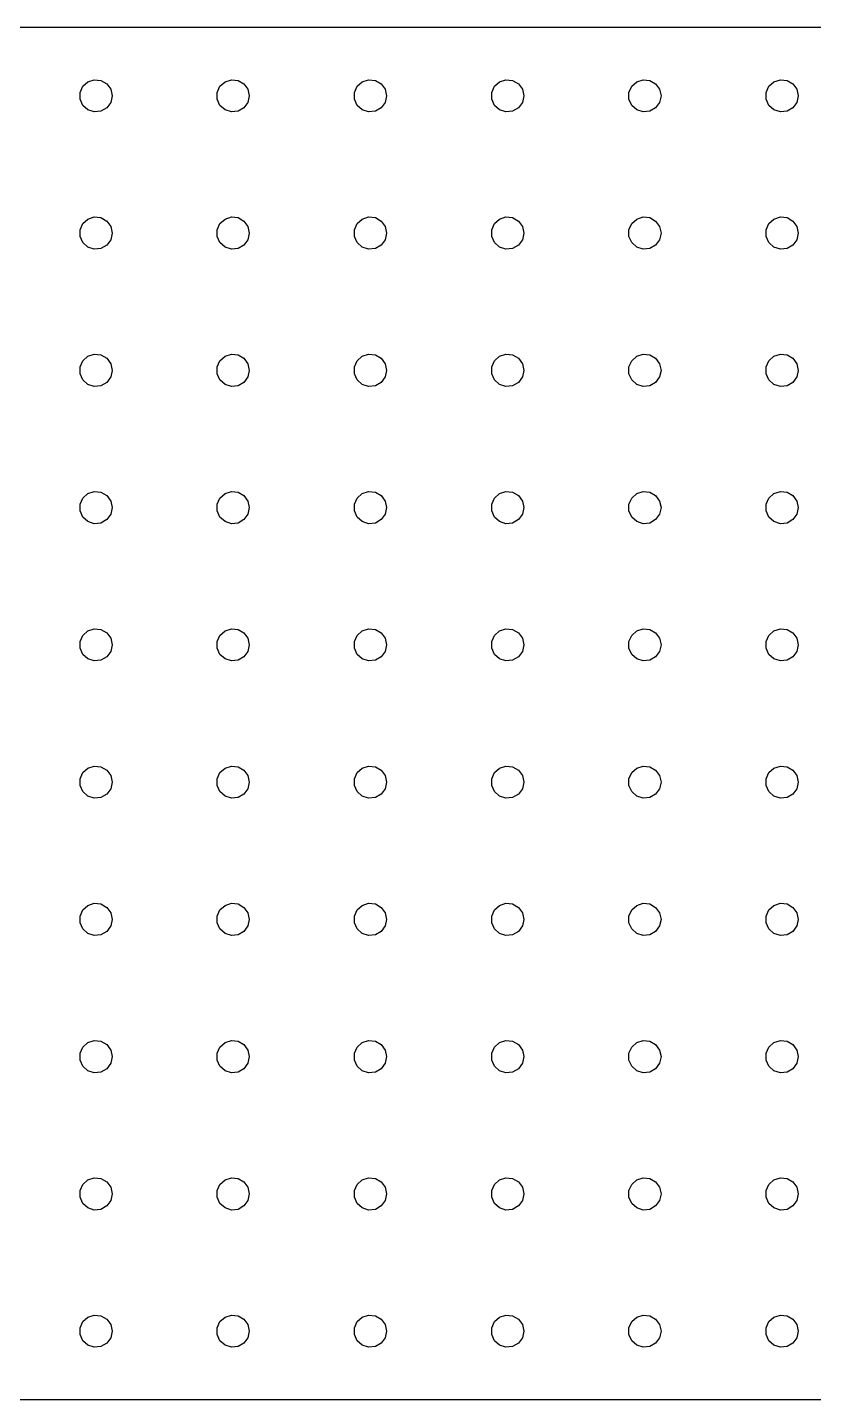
# Model space of a CAD drawing. Header units: metres. Extents: x 0 to 1714, y 0 to 1143.
# Drawn here: x 838.2 to 1056.5, y 0.1 to 380.9 of the extents above; entities that cross this region are included whole.
import ezdxf

# ---------------------------------------------------------------- set-up
doc = ezdxf.new("R2010")
doc.units = ezdxf.units.M

msp = doc.modelspace()

# ---------------------------------------------------------------- linework, layer by layer
for p, q in [((1131.36, 380.929), (583.141, 380.929)), ((853.609, 364.595), (855, 365.847)), ((855, 365.847), (856.78, 366.425)), ((856.78, 366.425), (858.641, 366.23)), ((858.641, 366.23), (860.261, 365.294)), ((891.709, 364.595), (893.1, 365.847)), ((893.1, 365.847), (894.88, 366.425)), ((894.88, 366.425), (896.741, 366.23)), ((896.741, 366.23), (898.361, 365.294)), ((929.809, 364.595), (931.2, 365.847)), ((931.2, 365.847), (932.98, 366.425)), ((932.98, 366.425), (934.841, 366.23)), ((934.841, 366.23), (936.461, 365.294)), ((967.909, 364.595), (969.3, 365.847)), ((969.3, 365.847), (971.08, 366.425)), ((971.08, 366.425), (972.941, 366.23)), ((972.941, 366.23), (974.561, 365.294)), ((1006.01, 364.595), (1007.4, 365.847)), ((1007.4, 365.847), (1009.18, 366.425)), ((1009.18, 366.425), (1011.04, 366.23)), ((1011.04, 366.23), (1012.66, 365.294)), ((1044.11, 364.595), (1045.5, 365.847)), ((1045.5, 365.847), (1047.28, 366.425)), ((1047.28, 366.425), (1049.14, 366.23)), ((1049.14, 366.23), (1050.76, 365.294)), ((852.848, 362.886), (853.609, 364.595)), ((852.848, 361.014), (852.848, 362.886)), ((860.261, 365.294), (861.361, 363.78)), ((861.361, 363.78), (861.75, 361.95)), ((861.75, 361.95), (861.361, 360.12)), ((890.948, 362.886), (891.709, 364.595)), ((890.948, 361.014), (890.948, 362.886)), ((898.361, 365.294), (899.461, 363.78)), ((899.461, 363.78), (899.85, 361.95)), ((899.85, 361.95), (899.461, 360.12)), ((929.048, 362.886), (929.809, 364.595)), ((929.048, 361.014), (929.048, 362.886)), ((936.461, 365.294), (937.561, 363.78)), ((937.561, 363.78), (937.95, 361.95)), ((937.95, 361.95), (937.561, 360.12)), ((967.148, 362.886), (967.909, 364.595)), ((967.148, 361.014), (967.148, 362.886)), ((974.561, 365.294), (975.661, 363.78)), ((975.661, 363.78), (976.05, 361.95)), ((976.05, 361.95), (975.661, 360.12)), ((1005.25, 362.886), (1006.01, 364.595)), ((1005.25, 361.014), (1005.25, 362.886)), ((1012.66, 365.294), (1013.76, 363.78)), ((1013.76, 363.78), (1014.15, 361.95)), ((1014.15, 361.95), (1013.76, 360.12)), ((1043.35, 362.886), (1044.11, 364.595)), ((1043.35, 361.014), (1043.35, 362.886)), ((1050.76, 365.294), (1051.86, 363.78)), ((1051.86, 363.78), (1052.25, 361.95)), ((1052.25, 361.95), (1051.86, 360.12)), ((853.609, 359.305), (852.848, 361.014)), ((855, 358.053), (853.609, 359.305)), ((856.78, 357.475), (855, 358.053)), ((860.261, 358.606), (858.641, 357.67)), ((861.361, 360.12), (860.261, 358.606)), ((891.709, 359.305), (890.948, 361.014)), ((893.1, 358.053), (891.709, 359.305)), ((894.88, 357.475), (893.1, 358.053)), ((898.361, 358.606), (896.741, 357.67)), ((899.461, 360.12), (898.361, 358.606)), ((929.809, 359.305), (929.048, 361.014)), ((931.2, 358.053), (929.809, 359.305)), ((932.98, 357.475), (931.2, 358.053)), ((936.461, 358.606), (934.841, 357.67)), ((937.561, 360.12), (936.461, 358.606)), ((967.909, 359.305), (967.148, 361.014)), ((969.3, 358.053), (967.909, 359.305)), ((971.08, 357.475), (969.3, 358.053)), ((974.561, 358.606), (972.941, 357.67)), ((975.661, 360.12), (974.561, 358.606)), ((1006.01, 359.305), (1005.25, 361.014)), ((1007.4, 358.053), (1006.01, 359.305)), ((1009.18, 357.475), (1007.4, 358.053)), ((1012.66, 358.606), (1011.04, 357.67)), ((1013.76, 360.12), (1012.66, 358.606)), ((1044.11, 359.305), (1043.35, 361.014)), ((1045.5, 358.053), (1044.11, 359.305)), ((1047.28, 357.475), (1045.5, 358.053)), ((1050.76, 358.606), (1049.14, 357.67)), ((1051.86, 360.12), (1050.76, 358.606)), ((858.641, 357.67), (856.78, 357.475)), ((896.741, 357.67), (894.88, 357.475)), ((934.841, 357.67), (932.98, 357.475)), ((972.941, 357.67), (971.08, 357.475)), ((1011.04, 357.67), (1009.18, 357.475)), ((1049.14, 357.67), (1047.28, 357.475)), ((853.609, 326.495), (855, 327.747)), ((855, 327.747), (856.78, 328.325)), ((856.78, 328.325), (858.641, 328.13)), ((858.641, 328.13), (860.261, 327.194)), ((891.709, 326.495), (893.1, 327.747)), ((893.1, 327.747), (894.88, 328.325)), ((894.88, 328.325), (896.741, 328.13)), ((896.741, 328.13), (898.361, 327.194)), ((929.809, 326.495), (931.2, 327.747)), ((931.2, 327.747), (932.98, 328.325)), ((932.98, 328.325), (934.841, 328.13)), ((934.841, 328.13), (936.461, 327.194)), ((967.909, 326.495), (969.3, 327.747)), ((969.3, 327.747), (971.08, 328.325)), ((971.08, 328.325), (972.941, 328.13)), ((972.941, 328.13), (974.561, 327.194)), ((1006.01, 326.495), (1007.4, 327.747)), ((1007.4, 327.747), (1009.18, 328.325)), ((1009.18, 328.325), (1011.04, 328.13)), ((1011.04, 328.13), (1012.66, 327.194)), ((1044.11, 326.495), (1045.5, 327.747)), ((1045.5, 327.747), (1047.28, 328.325)), ((1047.28, 328.325), (1049.14, 328.13)), ((1049.14, 328.13), (1050.76, 327.194)), ((852.848, 324.786), (853.609, 326.495)), ((852.848, 322.914), (852.848, 324.786)), ((860.261, 327.194), (861.361, 325.68)), ((861.361, 325.68), (861.75, 323.85)), ((861.75, 323.85), (861.361, 322.02)), ((890.948, 324.786), (891.709, 326.495)), ((890.948, 322.914), (890.948, 324.786)), ((898.361, 327.194), (899.461, 325.68)), ((899.461, 325.68), (899.85, 323.85)), ((899.85, 323.85), (899.461, 322.02)), ((929.048, 324.786), (929.809, 326.495)), ((929.048, 322.914), (929.048, 324.786)), ((936.461, 327.194), (937.561, 325.68)), ((937.561, 325.68), (937.95, 323.85)), ((937.95, 323.85), (937.561, 322.02)), ((967.148, 324.786), (967.909, 326.495)), ((967.148, 322.914), (967.148, 324.786)), ((974.561, 327.194), (975.661, 325.68)), ((975.661, 325.68), (976.05, 323.85)), ((976.05, 323.85), (975.661, 322.02)), ((1005.25, 324.786), (1006.01, 326.495)), ((1005.25, 322.914), (1005.25, 324.786)), ((1012.66, 327.194), (1013.76, 325.68)), ((1013.76, 325.68), (1014.15, 323.85)), ((1014.15, 323.85), (1013.76, 322.02)), ((1043.35, 324.786), (1044.11, 326.495)), ((1043.35, 322.914), (1043.35, 324.786)), ((1050.76, 327.194), (1051.86, 325.68)), ((1051.86, 325.68), (1052.25, 323.85)), ((1052.25, 323.85), (1051.86, 322.02)), ((853.609, 321.205), (852.848, 322.914)), ((855, 319.953), (853.609, 321.205)), ((856.78, 319.375), (855, 319.953)), ((860.261, 320.506), (858.641, 319.57)), ((861.361, 322.02), (860.261, 320.506)), ((891.709, 321.205), (890.948, 322.914)), ((893.1, 319.953), (891.709, 321.205)), ((894.88, 319.375), (893.1, 319.953)), ((898.361, 320.506), (896.741, 319.57)), ((899.461, 322.02), (898.361, 320.506)), ((929.809, 321.205), (929.048, 322.914)), ((931.2, 319.953), (929.809, 321.205)), ((932.98, 319.375), (931.2, 319.953)), ((936.461, 320.506), (934.841, 319.57)), ((937.561, 322.02), (936.461, 320.506)), ((967.909, 321.205), (967.148, 322.914)), ((969.3, 319.953), (967.909, 321.205)), ((971.08, 319.375), (969.3, 319.953)), ((974.561, 320.506), (972.941, 319.57)), ((975.661, 322.02), (974.561, 320.506)), ((1006.01, 321.205), (1005.25, 322.914)), ((1007.4, 319.953), (1006.01, 321.205)), ((1009.18, 319.375), (1007.4, 319.953)), ((1012.66, 320.506), (1011.04, 319.57)), ((1013.76, 322.02), (1012.66, 320.506)), ((1044.11, 321.205), (1043.35, 322.914)), ((1045.5, 319.953), (1044.11, 321.205)), ((1047.28, 319.375), (1045.5, 319.953)), ((1050.76, 320.506), (1049.14, 319.57)), ((1051.86, 322.02), (1050.76, 320.506)), ((858.641, 319.57), (856.78, 319.375)), ((896.741, 319.57), (894.88, 319.375)), ((934.841, 319.57), (932.98, 319.375)), ((972.941, 319.57), (971.08, 319.375)), ((1011.04, 319.57), (1009.18, 319.375)), ((1049.14, 319.57), (1047.28, 319.375)), ((853.609, 288.395), (855, 289.647)), ((855, 289.647), (856.78, 290.225)), ((856.78, 290.225), (858.641, 290.03)), ((858.641, 290.03), (860.261, 289.094)), ((891.709, 288.395), (893.1, 289.647)), ((893.1, 289.647), (894.88, 290.225)), ((894.88, 290.225), (896.741, 290.03)), ((896.741, 290.03), (898.361, 289.094)), ((929.809, 288.395), (931.2, 289.647)), ((931.2, 289.647), (932.98, 290.225)), ((932.98, 290.225), (934.841, 290.03)), ((934.841, 290.03), (936.461, 289.094)), ((967.909, 288.395), (969.3, 289.647)), ((969.3, 289.647), (971.08, 290.225)), ((971.08, 290.225), (972.941, 290.03)), ((972.941, 290.03), (974.561, 289.094)), ((1006.01, 288.395), (1007.4, 289.647)), ((1007.4, 289.647), (1009.18, 290.225)), ((1009.18, 290.225), (1011.04, 290.03)), ((1011.04, 290.03), (1012.66, 289.094)), ((1044.11, 288.395), (1045.5, 289.647)), ((1045.5, 289.647), (1047.28, 290.225)), ((1047.28, 290.225), (1049.14, 290.03)), ((1049.14, 290.03), (1050.76, 289.094)), ((852.848, 286.686), (853.609, 288.395)), ((852.848, 284.814), (852.848, 286.686)), ((860.261, 289.094), (861.361, 287.58)), ((861.361, 287.58), (861.75, 285.75)), ((861.75, 285.75), (861.361, 283.92)), ((890.948, 286.686), (891.709, 288.395)), ((890.948, 284.814), (890.948, 286.686)), ((898.361, 289.094), (899.461, 287.58)), ((899.461, 287.58), (899.85, 285.75)), ((899.85, 285.75), (899.461, 283.92)), ((929.048, 286.686), (929.809, 288.395)), ((929.048, 284.814), (929.048, 286.686)), ((936.461, 289.094), (937.561, 287.58)), ((937.561, 287.58), (937.95, 285.75)), ((937.95, 285.75), (937.561, 283.92)), ((967.148, 286.686), (967.909, 288.395)), ((967.148, 284.814), (967.148, 286.686)), ((974.561, 289.094), (975.661, 287.58)), ((975.661, 287.58), (976.05, 285.75)), ((976.05, 285.75), (975.661, 283.92)), ((1005.25, 286.686), (1006.01, 288.395)), ((1005.25, 284.814), (1005.25, 286.686)), ((1012.66, 289.094), (1013.76, 287.58)), ((1013.76, 287.58), (1014.15, 285.75)), ((1014.15, 285.75), (1013.76, 283.92)), ((1043.35, 286.686), (1044.11, 288.395)), ((1043.35, 284.814), (1043.35, 286.686)), ((1050.76, 289.094), (1051.86, 287.58)), ((1051.86, 287.58), (1052.25, 285.75)), ((1052.25, 285.75), (1051.86, 283.92)), ((853.609, 283.105), (852.848, 284.814)), ((855, 281.853), (853.609, 283.105)), ((856.78, 281.275), (855, 281.853)), ((860.261, 282.406), (858.641, 281.47)), ((861.361, 283.92), (860.261, 282.406)), ((891.709, 283.105), (890.948, 284.814)), ((893.1, 281.853), (891.709, 283.105)), ((894.88, 281.275), (893.1, 281.853)), ((898.361, 282.406), (896.741, 281.47)), ((899.461, 283.92), (898.361, 282.406)), ((929.809, 283.105), (929.048, 284.814)), ((931.2, 281.853), (929.809, 283.105)), ((932.98, 281.275), (931.2, 281.853)), ((936.461, 282.406), (934.841, 281.47)), ((937.561, 283.92), (936.461, 282.406)), ((967.909, 283.105), (967.148, 284.814)), ((969.3, 281.853), (967.909, 283.105)), ((971.08, 281.275), (969.3, 281.853)), ((974.561, 282.406), (972.941, 281.47)), ((975.661, 283.92), (974.561, 282.406)), ((1006.01, 283.105), (1005.25, 284.814)), ((1007.4, 281.853), (1006.01, 283.105)), ((1009.18, 281.275), (1007.4, 281.853)), ((1012.66, 282.406), (1011.04, 281.47)), ((1013.76, 283.92), (1012.66, 282.406)), ((1044.11, 283.105), (1043.35, 284.814)), ((1045.5, 281.853), (1044.11, 283.105)), ((1047.28, 281.275), (1045.5, 281.853)), ((1050.76, 282.406), (1049.14, 281.47)), ((1051.86, 283.92), (1050.76, 282.406)), ((858.641, 281.47), (856.78, 281.275)), ((896.741, 281.47), (894.88, 281.275)), ((934.841, 281.47), (932.98, 281.275)), ((972.941, 281.47), (971.08, 281.275)), ((1011.04, 281.47), (1009.18, 281.275)), ((1049.14, 281.47), (1047.28, 281.275)), ((853.609, 250.295), (855, 251.547)), ((855, 251.547), (856.78, 252.125)), ((856.78, 252.125), (858.641, 251.93)), ((858.641, 251.93), (860.261, 250.994)), ((891.709, 250.295), (893.1, 251.547)), ((893.1, 251.547), (894.88, 252.125)), ((894.88, 252.125), (896.741, 251.93)), ((896.741, 251.93), (898.361, 250.994)), ((929.809, 250.295), (931.2, 251.547)), ((931.2, 251.547), (932.98, 252.125)), ((932.98, 252.125), (934.841, 251.93)), ((934.841, 251.93), (936.461, 250.994)), ((967.909, 250.295), (969.3, 251.547)), ((969.3, 251.547), (971.08, 252.125)), ((971.08, 252.125), (972.941, 251.93)), ((972.941, 251.93), (974.561, 250.994)), ((1006.01, 250.295), (1007.4, 251.547)), ((1007.4, 251.547), (1009.18, 252.125)), ((1009.18, 252.125), (1011.04, 251.93)), ((1011.04, 251.93), (1012.66, 250.994)), ((1044.11, 250.295), (1045.5, 251.547)), ((1045.5, 251.547), (1047.28, 252.125)), ((1047.28, 252.125), (1049.14, 251.93)), ((1049.14, 251.93), (1050.76, 250.994)), ((852.848, 248.586), (853.609, 250.295)), ((852.848, 246.714), (852.848, 248.586)), ((860.261, 250.994), (861.361, 249.48)), ((861.361, 249.48), (861.75, 247.65)), ((861.75, 247.65), (861.361, 245.82)), ((890.948, 248.586), (891.709, 250.295)), ((890.948, 246.714), (890.948, 248.586)), ((898.361, 250.994), (899.461, 249.48)), ((899.461, 249.48), (899.85, 247.65)), ((899.85, 247.65), (899.461, 245.82)), ((929.048, 248.586), (929.809, 250.295)), ((929.048, 246.714), (929.048, 248.586)), ((936.461, 250.994), (937.561, 249.48)), ((937.561, 249.48), (937.95, 247.65)), ((937.95, 247.65), (937.561, 245.82)), ((967.148, 248.586), (967.909, 250.295)), ((967.148, 246.714), (967.148, 248.586)), ((974.561, 250.994), (975.661, 249.48)), ((975.661, 249.48), (976.05, 247.65)), ((976.05, 247.65), (975.661, 245.82)), ((1005.25, 248.586), (1006.01, 250.295)), ((1005.25, 246.714), (1005.25, 248.586)), ((1012.66, 250.994), (1013.76, 249.48)), ((1013.76, 249.48), (1014.15, 247.65)), ((1014.15, 247.65), (1013.76, 245.82)), ((1043.35, 248.586), (1044.11, 250.295)), ((1043.35, 246.714), (1043.35, 248.586)), ((1050.76, 250.994), (1051.86, 249.48)), ((1051.86, 249.48), (1052.25, 247.65)), ((1052.25, 247.65), (1051.86, 245.82)), ((853.609, 245.005), (852.848, 246.714)), ((855, 243.753), (853.609, 245.005)), ((856.78, 243.175), (855, 243.753)), ((860.261, 244.306), (858.641, 243.37)), ((861.361, 245.82), (860.261, 244.306)), ((891.709, 245.005), (890.948, 246.714)), ((893.1, 243.753), (891.709, 245.005)), ((894.88, 243.175), (893.1, 243.753)), ((898.361, 244.306), (896.741, 243.37)), ((899.461, 245.82), (898.361, 244.306)), ((929.809, 245.005), (929.048, 246.714)), ((931.2, 243.753), (929.809, 245.005)), ((932.98, 243.175), (931.2, 243.753)), ((936.461, 244.306), (934.841, 243.37)), ((937.561, 245.82), (936.461, 244.306)), ((967.909, 245.005), (967.148, 246.714)), ((969.3, 243.753), (967.909, 245.005)), ((971.08, 243.175), (969.3, 243.753)), ((974.561, 244.306), (972.941, 243.37)), ((975.661, 245.82), (974.561, 244.306)), ((1006.01, 245.005), (1005.25, 246.714)), ((1007.4, 243.753), (1006.01, 245.005)), ((1009.18, 243.175), (1007.4, 243.753)), ((1012.66, 244.306), (1011.04, 243.37)), ((1013.76, 245.82), (1012.66, 244.306)), ((1044.11, 245.005), (1043.35, 246.714)), ((1045.5, 243.753), (1044.11, 245.005)), ((1047.28, 243.175), (1045.5, 243.753)), ((1050.76, 244.306), (1049.14, 243.37)), ((1051.86, 245.82), (1050.76, 244.306)), ((858.641, 243.37), (856.78, 243.175)), ((896.741, 243.37), (894.88, 243.175)), ((934.841, 243.37), (932.98, 243.175)), ((972.941, 243.37), (971.08, 243.175)), ((1011.04, 243.37), (1009.18, 243.175)), ((1049.14, 243.37), (1047.28, 243.175)), ((853.609, 212.195), (855, 213.447)), ((855, 213.447), (856.78, 214.025)), ((856.78, 214.025), (858.641, 213.83)), ((858.641, 213.83), (860.261, 212.894)), ((891.709, 212.195), (893.1, 213.447)), ((893.1, 213.447), (894.88, 214.025)), ((894.88, 214.025), (896.741, 213.83)), ((896.741, 213.83), (898.361, 212.894)), ((929.809, 212.195), (931.2, 213.447)), ((931.2, 213.447), (932.98, 214.025)), ((932.98, 214.025), (934.841, 213.83)), ((934.841, 213.83), (936.461, 212.894)), ((967.909, 212.195), (969.3, 213.447)), ((969.3, 213.447), (971.08, 214.025)), ((971.08, 214.025), (972.941, 213.83)), ((972.941, 213.83), (974.561, 212.894)), ((1006.01, 212.195), (1007.4, 213.447)), ((1007.4, 213.447), (1009.18, 214.025)), ((1009.18, 214.025), (1011.04, 213.83)), ((1011.04, 213.83), (1012.66, 212.894)), ((1044.11, 212.195), (1045.5, 213.447)), ((1045.5, 213.447), (1047.28, 214.025)), ((1047.28, 214.025), (1049.14, 213.83)), ((1049.14, 213.83), (1050.76, 212.894)), ((852.848, 210.486), (853.609, 212.195)), ((852.848, 208.614), (852.848, 210.486)), ((860.261, 212.894), (861.361, 211.38)), ((861.361, 211.38), (861.75, 209.55)), ((861.75, 209.55), (861.361, 207.72)), ((890.948, 210.486), (891.709, 212.195)), ((890.948, 208.614), (890.948, 210.486)), ((898.361, 212.894), (899.461, 211.38)), ((899.461, 211.38), (899.85, 209.55)), ((899.85, 209.55), (899.461, 207.72)), ((929.048, 210.486), (929.809, 212.195)), ((929.048, 208.614), (929.048, 210.486)), ((936.461, 212.894), (937.561, 211.38)), ((937.561, 211.38), (937.95, 209.55)), ((937.95, 209.55), (937.561, 207.72)), ((967.148, 210.486), (967.909, 212.195)), ((967.148, 208.614), (967.148, 210.486)), ((974.561, 212.894), (975.661, 211.38)), ((975.661, 211.38), (976.05, 209.55)), ((976.05, 209.55), (975.661, 207.72)), ((1005.25, 210.486), (1006.01, 212.195)), ((1005.25, 208.614), (1005.25, 210.486)), ((1012.66, 212.894), (1013.76, 211.38)), ((1013.76, 211.38), (1014.15, 209.55)), ((1014.15, 209.55), (1013.76, 207.72)), ((1043.35, 210.486), (1044.11, 212.195)), ((1043.35, 208.614), (1043.35, 210.486)), ((1050.76, 212.894), (1051.86, 211.38)), ((1051.86, 211.38), (1052.25, 209.55)), ((1052.25, 209.55), (1051.86, 207.72)), ((853.609, 206.905), (852.848, 208.614)), ((855, 205.653), (853.609, 206.905)), ((860.261, 206.206), (858.641, 205.27)), ((861.361, 207.72), (860.261, 206.206)), ((891.709, 206.905), (890.948, 208.614)), ((893.1, 205.653), (891.709, 206.905)), ((898.361, 206.206), (896.741, 205.27)), ((899.461, 207.72), (898.361, 206.206)), ((929.809, 206.905), (929.048, 208.614)), ((931.2, 205.653), (929.809, 206.905)), ((936.461, 206.206), (934.841, 205.27)), ((937.561, 207.72), (936.461, 206.206)), ((967.909, 206.905), (967.148, 208.614)), ((969.3, 205.653), (967.909, 206.905)), ((974.561, 206.206), (972.941, 205.27)), ((975.661, 207.72), (974.561, 206.206)), ((1006.01, 206.905), (1005.25, 208.614)), ((1007.4, 205.653), (1006.01, 206.905)), ((1012.66, 206.206), (1011.04, 205.27)), ((1013.76, 207.72), (1012.66, 206.206)), ((1044.11, 206.905), (1043.35, 208.614)), ((1045.5, 205.653), (1044.11, 206.905)), ((1050.76, 206.206), (1049.14, 205.27)), ((1051.86, 207.72), (1050.76, 206.206)), ((856.78, 205.075), (855, 205.653)), ((858.641, 205.27), (856.78, 205.075)), ((894.88, 205.075), (893.1, 205.653)), ((896.741, 205.27), (894.88, 205.075)), ((932.98, 205.075), (931.2, 205.653)), ((934.841, 205.27), (932.98, 205.075)), ((971.08, 205.075), (969.3, 205.653)), ((972.941, 205.27), (971.08, 205.075)), ((1009.18, 205.075), (1007.4, 205.653)), ((1011.04, 205.27), (1009.18, 205.075)), ((1047.28, 205.075), (1045.5, 205.653)), ((1049.14, 205.27), (1047.28, 205.075)), ((853.609, 174.095), (855, 175.347)), ((855, 175.347), (856.78, 175.925)), ((856.78, 175.925), (858.641, 175.73)), ((858.641, 175.73), (860.261, 174.794)), ((891.709, 174.095), (893.1, 175.347)), ((893.1, 175.347), (894.88, 175.925)), ((894.88, 175.925), (896.741, 175.73)), ((896.741, 175.73), (898.361, 174.794)), ((929.809, 174.095), (931.2, 175.347)), ((931.2, 175.347), (932.98, 175.925)), ((932.98, 175.925), (934.841, 175.73)), ((934.841, 175.73), (936.461, 174.794)), ((967.909, 174.095), (969.3, 175.347)), ((969.3, 175.347), (971.08, 175.925)), ((971.08, 175.925), (972.941, 175.73)), ((972.941, 175.73), (974.561, 174.794)), ((1006.01, 174.095), (1007.4, 175.347)), ((1007.4, 175.347), (1009.18, 175.925)), ((1009.18, 175.925), (1011.04, 175.73)), ((1011.04, 175.73), (1012.66, 174.794)), ((1044.11, 174.095), (1045.5, 175.347)), ((1045.5, 175.347), (1047.28, 175.925)), ((1047.28, 175.925), (1049.14, 175.73)), ((1049.14, 175.73), (1050.76, 174.794)), ((852.848, 172.386), (853.609, 174.095)), ((852.848, 170.514), (852.848, 172.386)), ((860.261, 174.794), (861.361, 173.28)), ((861.361, 173.28), (861.75, 171.45)), ((861.75, 171.45), (861.361, 169.62)), ((890.948, 172.386), (891.709, 174.095)), ((890.948, 170.514), (890.948, 172.386)), ((898.361, 174.794), (899.461, 173.28)), ((899.461, 173.28), (899.85, 171.45)), ((899.85, 171.45), (899.461, 169.62)), ((929.048, 172.386), (929.809, 174.095)), ((929.048, 170.514), (929.048, 172.386)), ((936.461, 174.794), (937.561, 173.28)), ((937.561, 173.28), (937.95, 171.45)), ((937.95, 171.45), (937.561, 169.62)), ((967.148, 172.386), (967.909, 174.095)), ((967.148, 170.514), (967.148, 172.386)), ((974.561, 174.794), (975.661, 173.28)), ((975.661, 173.28), (976.05, 171.45)), ((976.05, 171.45), (975.661, 169.62)), ((1005.25, 172.386), (1006.01, 174.095)), ((1005.25, 170.514), (1005.25, 172.386)), ((1012.66, 174.794), (1013.76, 173.28)), ((1013.76, 173.28), (1014.15, 171.45)), ((1014.15, 171.45), (1013.76, 169.62)), ((1043.35, 172.386), (1044.11, 174.095)), ((1043.35, 170.514), (1043.35, 172.386)), ((1050.76, 174.794), (1051.86, 173.28)), ((1051.86, 173.28), (1052.25, 171.45)), ((1052.25, 171.45), (1051.86, 169.62)), ((853.609, 168.805), (852.848, 170.514)), ((855, 167.553), (853.609, 168.805)), ((860.261, 168.106), (858.641, 167.17)), ((861.361, 169.62), (860.261, 168.106)), ((891.709, 168.805), (890.948, 170.514)), ((893.1, 167.553), (891.709, 168.805)), ((898.361, 168.106), (896.741, 167.17)), ((899.461, 169.62), (898.361, 168.106)), ((929.809, 168.805), (929.048, 170.514)), ((931.2, 167.553), (929.809, 168.805)), ((936.461, 168.106), (934.841, 167.17)), ((937.561, 169.62), (936.461, 168.106)), ((967.909, 168.805), (967.148, 170.514)), ((969.3, 167.553), (967.909, 168.805)), ((974.561, 168.106), (972.941, 167.17)), ((975.661, 169.62), (974.561, 168.106)), ((1006.01, 168.805), (1005.25, 170.514)), ((1007.4, 167.553), (1006.01, 168.805)), ((1012.66, 168.106), (1011.04, 167.17)), ((1013.76, 169.62), (1012.66, 168.106)), ((1044.11, 168.805), (1043.35, 170.514)), ((1045.5, 167.553), (1044.11, 168.805)), ((1050.76, 168.106), (1049.14, 167.17)), ((1051.86, 169.62), (1050.76, 168.106)), ((856.78, 166.975), (855, 167.553)), ((858.641, 167.17), (856.78, 166.975)), ((894.88, 166.975), (893.1, 167.553)), ((896.741, 167.17), (894.88, 166.975)), ((932.98, 166.975), (931.2, 167.553)), ((934.841, 167.17), (932.98, 166.975)), ((971.08, 166.975), (969.3, 167.553)), ((972.941, 167.17), (971.08, 166.975)), ((1009.18, 166.975), (1007.4, 167.553)), ((1011.04, 167.17), (1009.18, 166.975)), ((1047.28, 166.975), (1045.5, 167.553)), ((1049.14, 167.17), (1047.28, 166.975)), ((853.609, 135.995), (855, 137.247)), ((855, 137.247), (856.78, 137.825)), ((856.78, 137.825), (858.641, 137.63)), ((858.641, 137.63), (860.261, 136.694)), ((891.709, 135.995), (893.1, 137.247)), ((893.1, 137.247), (894.88, 137.825)), ((894.88, 137.825), (896.741, 137.63)), ((896.741, 137.63), (898.361, 136.694)), ((929.809, 135.995), (931.2, 137.247)), ((931.2, 137.247), (932.98, 137.825)), ((932.98, 137.825), (934.841, 137.63)), ((934.841, 137.63), (936.461, 136.694)), ((967.909, 135.995), (969.3, 137.247)), ((969.3, 137.247), (971.08, 137.825)), ((971.08, 137.825), (972.941, 137.63)), ((972.941, 137.63), (974.561, 136.694)), ((1006.01, 135.995), (1007.4, 137.247)), ((1007.4, 137.247), (1009.18, 137.825)), ((1009.18, 137.825), (1011.04, 137.63)), ((1011.04, 137.63), (1012.66, 136.694)), ((1044.11, 135.995), (1045.5, 137.247)), ((1045.5, 137.247), (1047.28, 137.825)), ((1047.28, 137.825), (1049.14, 137.63)), ((1049.14, 137.63), (1050.76, 136.694)), ((852.848, 134.286), (853.609, 135.995)), ((852.848, 132.414), (852.848, 134.286)), ((860.261, 136.694), (861.361, 135.18)), ((861.361, 135.18), (861.75, 133.35)), ((861.75, 133.35), (861.361, 131.52)), ((890.948, 134.286), (891.709, 135.995)), ((890.948, 132.414), (890.948, 134.286)), ((898.361, 136.694), (899.461, 135.18)), ((899.461, 135.18), (899.85, 133.35)), ((899.85, 133.35), (899.461, 131.52)), ((929.048, 134.286), (929.809, 135.995)), ((929.048, 132.414), (929.048, 134.286)), ((936.461, 136.694), (937.561, 135.18)), ((937.561, 135.18), (937.95, 133.35)), ((937.95, 133.35), (937.561, 131.52)), ((967.148, 134.286), (967.909, 135.995)), ((967.148, 132.414), (967.148, 134.286)), ((974.561, 136.694), (975.661, 135.18)), ((975.661, 135.18), (976.05, 133.35)), ((976.05, 133.35), (975.661, 131.52)), ((1005.25, 134.286), (1006.01, 135.995)), ((1005.25, 132.414), (1005.25, 134.286)), ((1012.66, 136.694), (1013.76, 135.18)), ((1013.76, 135.18), (1014.15, 133.35)), ((1014.15, 133.35), (1013.76, 131.52)), ((1043.35, 134.286), (1044.11, 135.995)), ((1043.35, 132.414), (1043.35, 134.286)), ((1050.76, 136.694), (1051.86, 135.18)), ((1051.86, 135.18), (1052.25, 133.35)), ((1052.25, 133.35), (1051.86, 131.52)), ((853.609, 130.705), (852.848, 132.414)), ((855, 129.453), (853.609, 130.705)), ((860.261, 130.006), (858.641, 129.07)), ((861.361, 131.52), (860.261, 130.006)), ((891.709, 130.705), (890.948, 132.414)), ((893.1, 129.453), (891.709, 130.705)), ((898.361, 130.006), (896.741, 129.07)), ((899.461, 131.52), (898.361, 130.006)), ((929.809, 130.705), (929.048, 132.414)), ((931.2, 129.453), (929.809, 130.705)), ((936.461, 130.006), (934.841, 129.07)), ((937.561, 131.52), (936.461, 130.006)), ((967.909, 130.705), (967.148, 132.414)), ((969.3, 129.453), (967.909, 130.705)), ((974.561, 130.006), (972.941, 129.07)), ((975.661, 131.52), (974.561, 130.006)), ((1006.01, 130.705), (1005.25, 132.414)), ((1007.4, 129.453), (1006.01, 130.705)), ((1012.66, 130.006), (1011.04, 129.07)), ((1013.76, 131.52), (1012.66, 130.006)), ((1044.11, 130.705), (1043.35, 132.414)), ((1045.5, 129.453), (1044.11, 130.705)), ((1050.76, 130.006), (1049.14, 129.07)), ((1051.86, 131.52), (1050.76, 130.006)), ((856.78, 128.875), (855, 129.453)), ((858.641, 129.07), (856.78, 128.875)), ((894.88, 128.875), (893.1, 129.453)), ((896.741, 129.07), (894.88, 128.875)), ((932.98, 128.875), (931.2, 129.453)), ((934.841, 129.07), (932.98, 128.875)), ((971.08, 128.875), (969.3, 129.453)), ((972.941, 129.07), (971.08, 128.875)), ((1009.18, 128.875), (1007.4, 129.453)), ((1011.04, 129.07), (1009.18, 128.875)), ((1047.28, 128.875), (1045.5, 129.453)), ((1049.14, 129.07), (1047.28, 128.875)), ((853.609, 97.895), (855, 99.1471)), ((855, 99.1471), (856.78, 99.7253)), ((856.78, 99.7253), (858.641, 99.5297)), ((858.641, 99.5297), (860.261, 98.5941)), ((891.709, 97.895), (893.1, 99.1471)), ((893.1, 99.1471), (894.88, 99.7253)), ((894.88, 99.7253), (896.741, 99.5297)), ((896.741, 99.5297), (898.361, 98.5941)), ((929.809, 97.895), (931.2, 99.1471)), ((931.2, 99.1471), (932.98, 99.7253)), ((932.98, 99.7253), (934.841, 99.5297)), ((934.841, 99.5297), (936.461, 98.5941)), ((967.909, 97.895), (969.3, 99.1471)), ((969.3, 99.1471), (971.08, 99.7253)), ((971.08, 99.7253), (972.941, 99.5297)), ((972.941, 99.5297), (974.561, 98.5941)), ((1006.01, 97.895), (1007.4, 99.1471)), ((1007.4, 99.1471), (1009.18, 99.7253)), ((1009.18, 99.7253), (1011.04, 99.5297)), ((1011.04, 99.5297), (1012.66, 98.5941)), ((1044.11, 97.895), (1045.5, 99.1471)), ((1045.5, 99.1471), (1047.28, 99.7253)), ((1047.28, 99.7253), (1049.14, 99.5297)), ((1049.14, 99.5297), (1050.76, 98.5941)), ((852.848, 96.1856), (853.609, 97.895)), ((852.848, 94.3144), (852.848, 96.1856)), ((860.261, 98.5941), (861.361, 97.0803)), ((861.361, 97.0803), (861.75, 95.25)), ((861.75, 95.25), (861.361, 93.4197)), ((890.948, 96.1856), (891.709, 97.895)), ((890.948, 94.3144), (890.948, 96.1856)), ((898.361, 98.5941), (899.461, 97.0803)), ((899.461, 97.0803), (899.85, 95.25)), ((899.85, 95.25), (899.461, 93.4197)), ((929.048, 96.1856), (929.809, 97.895)), ((929.048, 94.3144), (929.048, 96.1856)), ((936.461, 98.5941), (937.561, 97.0803)), ((937.561, 97.0803), (937.95, 95.25)), ((937.95, 95.25), (937.561, 93.4197)), ((967.148, 96.1856), (967.909, 97.895)), ((967.148, 94.3144), (967.148, 96.1856)), ((974.561, 98.5941), (975.661, 97.0803)), ((975.661, 97.0803), (976.05, 95.25)), ((976.05, 95.25), (975.661, 93.4197)), ((1005.25, 96.1856), (1006.01, 97.895)), ((1005.25, 94.3144), (1005.25, 96.1856)), ((1012.66, 98.5941), (1013.76, 97.0803)), ((1013.76, 97.0803), (1014.15, 95.25)), ((1014.15, 95.25), (1013.76, 93.4197)), ((1043.35, 96.1856), (1044.11, 97.895)), ((1043.35, 94.3144), (1043.35, 96.1856)), ((1050.76, 98.5941), (1051.86, 97.0803)), ((1051.86, 97.0803), (1052.25, 95.25)), ((1052.25, 95.25), (1051.86, 93.4197)), ((853.609, 92.605), (852.848, 94.3144)), ((855, 91.3529), (853.609, 92.605)), ((860.261, 91.9058), (858.641, 90.9702)), ((861.361, 93.4197), (860.261, 91.9058)), ((891.709, 92.605), (890.948, 94.3144)), ((893.1, 91.3529), (891.709, 92.605)), ((898.361, 91.9058), (896.741, 90.9702)), ((899.461, 93.4197), (898.361, 91.9058)), ((929.809, 92.605), (929.048, 94.3144)), ((931.2, 91.3529), (929.809, 92.605)), ((936.461, 91.9058), (934.841, 90.9702)), ((937.561, 93.4197), (936.461, 91.9058)), ((967.909, 92.605), (967.148, 94.3144)), ((969.3, 91.3529), (967.909, 92.605)), ((974.561, 91.9058), (972.941, 90.9702)), ((975.661, 93.4197), (974.561, 91.9058)), ((1006.01, 92.605), (1005.25, 94.3144)), ((1007.4, 91.3529), (1006.01, 92.605)), ((1012.66, 91.9058), (1011.04, 90.9702)), ((1013.76, 93.4197), (1012.66, 91.9058)), ((1044.11, 92.605), (1043.35, 94.3144)), ((1045.5, 91.3529), (1044.11, 92.605)), ((1050.76, 91.9058), (1049.14, 90.9702)), ((1051.86, 93.4197), (1050.76, 91.9058)), ((856.78, 90.7746), (855, 91.3529)), ((858.641, 90.9702), (856.78, 90.7746)), ((894.88, 90.7746), (893.1, 91.3529)), ((896.741, 90.9702), (894.88, 90.7746)), ((932.98, 90.7746), (931.2, 91.3529)), ((934.841, 90.9702), (932.98, 90.7746)), ((971.08, 90.7746), (969.3, 91.3529)), ((972.941, 90.9702), (971.08, 90.7746)), ((1009.18, 90.7746), (1007.4, 91.3529)), ((1011.04, 90.9702), (1009.18, 90.7746)), ((1047.28, 90.7746), (1045.5, 91.3529)), ((1049.14, 90.9702), (1047.28, 90.7746)), ((853.609, 59.795), (855, 61.0471)), ((855, 61.0471), (856.78, 61.6253)), ((856.78, 61.6253), (858.641, 61.4297)), ((858.641, 61.4297), (860.261, 60.4941)), ((891.709, 59.795), (893.1, 61.0471)), ((893.1, 61.0471), (894.88, 61.6253)), ((894.88, 61.6253), (896.741, 61.4297)), ((896.741, 61.4297), (898.361, 60.4941)), ((929.809, 59.795), (931.2, 61.0471)), ((931.2, 61.0471), (932.98, 61.6253)), ((932.98, 61.6253), (934.841, 61.4297)), ((934.841, 61.4297), (936.461, 60.4941)), ((967.909, 59.795), (969.3, 61.0471)), ((969.3, 61.0471), (971.08, 61.6253)), ((971.08, 61.6253), (972.941, 61.4297)), ((972.941, 61.4297), (974.561, 60.4941)), ((1006.01, 59.795), (1007.4, 61.0471)), ((1007.4, 61.0471), (1009.18, 61.6253)), ((1009.18, 61.6253), (1011.04, 61.4297)), ((1011.04, 61.4297), (1012.66, 60.4941)), ((1044.11, 59.795), (1045.5, 61.0471)), ((1045.5, 61.0471), (1047.28, 61.6253)), ((1047.28, 61.6253), (1049.14, 61.4297)), ((1049.14, 61.4297), (1050.76, 60.4941)), ((852.848, 58.0856), (853.609, 59.795)), ((852.848, 56.2144), (852.848, 58.0856)), ((860.261, 60.4941), (861.361, 58.9803)), ((861.361, 58.9803), (861.75, 57.15)), ((861.75, 57.15), (861.361, 55.3197)), ((890.948, 58.0856), (891.709, 59.795)), ((890.948, 56.2144), (890.948, 58.0856)), ((898.361, 60.4941), (899.461, 58.9803)), ((899.461, 58.9803), (899.85, 57.15)), ((899.85, 57.15), (899.461, 55.3197)), ((929.048, 58.0856), (929.809, 59.795)), ((929.048, 56.2144), (929.048, 58.0856)), ((936.461, 60.4941), (937.561, 58.9803)), ((937.561, 58.9803), (937.95, 57.15)), ((937.95, 57.15), (937.561, 55.3197)), ((967.148, 58.0856), (967.909, 59.795)), ((967.148, 56.2144), (967.148, 58.0856)), ((974.561, 60.4941), (975.661, 58.9803)), ((975.661, 58.9803), (976.05, 57.15)), ((976.05, 57.15), (975.661, 55.3197)), ((1005.25, 58.0856), (1006.01, 59.795)), ((1005.25, 56.2144), (1005.25, 58.0856)), ((1012.66, 60.4941), (1013.76, 58.9803)), ((1013.76, 58.9803), (1014.15, 57.15)), ((1014.15, 57.15), (1013.76, 55.3197)), ((1043.35, 58.0856), (1044.11, 59.795)), ((1043.35, 56.2144), (1043.35, 58.0856)), ((1050.76, 60.4941), (1051.86, 58.9803)), ((1051.86, 58.9803), (1052.25, 57.15)), ((1052.25, 57.15), (1051.86, 55.3197)), ((853.609, 54.505), (852.848, 56.2144)), ((855, 53.2529), (853.609, 54.505)), ((860.261, 53.8058), (858.641, 52.8702)), ((861.361, 55.3197), (860.261, 53.8058)), ((891.709, 54.505), (890.948, 56.2144)), ((893.1, 53.2529), (891.709, 54.505)), ((898.361, 53.8058), (896.741, 52.8702)), ((899.461, 55.3197), (898.361, 53.8058)), ((929.809, 54.505), (929.048, 56.2144)), ((931.2, 53.2529), (929.809, 54.505)), ((936.461, 53.8058), (934.841, 52.8702)), ((937.561, 55.3197), (936.461, 53.8058)), ((967.909, 54.505), (967.148, 56.2144)), ((969.3, 53.2529), (967.909, 54.505)), ((974.561, 53.8058), (972.941, 52.8702)), ((975.661, 55.3197), (974.561, 53.8058)), ((1006.01, 54.505), (1005.25, 56.2144)), ((1007.4, 53.2529), (1006.01, 54.505)), ((1012.66, 53.8058), (1011.04, 52.8702)), ((1013.76, 55.3197), (1012.66, 53.8058)), ((1044.11, 54.505), (1043.35, 56.2144)), ((1045.5, 53.2529), (1044.11, 54.505)), ((1050.76, 53.8058), (1049.14, 52.8702)), ((1051.86, 55.3197), (1050.76, 53.8058)), ((856.78, 52.6746), (855, 53.2529)), ((858.641, 52.8702), (856.78, 52.6746)), ((894.88, 52.6746), (893.1, 53.2529)), ((896.741, 52.8702), (894.88, 52.6746)), ((932.98, 52.6746), (931.2, 53.2529)), ((934.841, 52.8702), (932.98, 52.6746)), ((971.08, 52.6746), (969.3, 53.2529)), ((972.941, 52.8702), (971.08, 52.6746)), ((1009.18, 52.6746), (1007.4, 53.2529)), ((1011.04, 52.8702), (1009.18, 52.6746)), ((1047.28, 52.6746), (1045.5, 53.2529)), ((1049.14, 52.8702), (1047.28, 52.6746)), ((853.609, 21.695), (855, 22.9471)), ((855, 22.9471), (856.78, 23.5253)), ((856.78, 23.5253), (858.641, 23.3297)), ((858.641, 23.3297), (860.261, 22.3941)), ((891.709, 21.695), (893.1, 22.9471)), ((893.1, 22.9471), (894.88, 23.5253)), ((894.88, 23.5253), (896.741, 23.3297)), ((896.741, 23.3297), (898.361, 22.3941)), ((929.809, 21.695), (931.2, 22.9471)), ((931.2, 22.9471), (932.98, 23.5253)), ((932.98, 23.5253), (934.841, 23.3297)), ((934.841, 23.3297), (936.461, 22.3941)), ((967.909, 21.695), (969.3, 22.9471)), ((969.3, 22.9471), (971.08, 23.5253)), ((971.08, 23.5253), (972.941, 23.3297)), ((972.941, 23.3297), (974.561, 22.3941)), ((1006.01, 21.695), (1007.4, 22.9471)), ((1007.4, 22.9471), (1009.18, 23.5253)), ((1009.18, 23.5253), (1011.04, 23.3297)), ((1011.04, 23.3297), (1012.66, 22.3941)), ((1044.11, 21.695), (1045.5, 22.9471)), ((1045.5, 22.9471), (1047.28, 23.5253)), ((1047.28, 23.5253), (1049.14, 23.3297)), ((1049.14, 23.3297), (1050.76, 22.3941)), ((852.848, 19.9856), (853.609, 21.695)), ((852.848, 18.1144), (852.848, 19.9856)), ((860.261, 22.3941), (861.361, 20.8803)), ((861.361, 20.8803), (861.75, 19.05)), ((861.75, 19.05), (861.361, 17.2197)), ((890.948, 19.9856), (891.709, 21.695)), ((890.948, 18.1144), (890.948, 19.9856)), ((898.361, 22.3941), (899.461, 20.8803)), ((899.461, 20.8803), (899.85, 19.05)), ((899.85, 19.05), (899.461, 17.2197)), ((929.048, 19.9856), (929.809, 21.695)), ((929.048, 18.1144), (929.048, 19.9856)), ((936.461, 22.3941), (937.561, 20.8803)), ((937.561, 20.8803), (937.95, 19.05)), ((937.95, 19.05), (937.561, 17.2197)), ((967.148, 19.9856), (967.909, 21.695)), ((967.148, 18.1144), (967.148, 19.9856)), ((974.561, 22.3941), (975.661, 20.8803)), ((975.661, 20.8803), (976.05, 19.05)), ((976.05, 19.05), (975.661, 17.2197)), ((1005.25, 19.9856), (1006.01, 21.695)), ((1005.25, 18.1144), (1005.25, 19.9856)), ((1012.66, 22.3941), (1013.76, 20.8803)), ((1013.76, 20.8803), (1014.15, 19.05)), ((1014.15, 19.05), (1013.76, 17.2197)), ((1043.35, 19.9856), (1044.11, 21.695)), ((1043.35, 18.1144), (1043.35, 19.9856)), ((1050.76, 22.3941), (1051.86, 20.8803)), ((1051.86, 20.8803), (1052.25, 19.05)), ((1052.25, 19.05), (1051.86, 17.2197)), ((853.609, 16.405), (852.848, 18.1144)), ((855, 15.1529), (853.609, 16.405)), ((860.261, 15.7058), (858.641, 14.7702)), ((861.361, 17.2197), (860.261, 15.7058)), ((891.709, 16.405), (890.948, 18.1144)), ((893.1, 15.1529), (891.709, 16.405)), ((898.361, 15.7058), (896.741, 14.7702)), ((899.461, 17.2197), (898.361, 15.7058)), ((929.809, 16.405), (929.048, 18.1144)), ((931.2, 15.1529), (929.809, 16.405)), ((936.461, 15.7058), (934.841, 14.7702)), ((937.561, 17.2197), (936.461, 15.7058)), ((967.909, 16.405), (967.148, 18.1144)), ((969.3, 15.1529), (967.909, 16.405)), ((974.561, 15.7058), (972.941, 14.7702)), ((975.661, 17.2197), (974.561, 15.7058)), ((1006.01, 16.405), (1005.25, 18.1144)), ((1007.4, 15.1529), (1006.01, 16.405)), ((1012.66, 15.7058), (1011.04, 14.7702)), ((1013.76, 17.2197), (1012.66, 15.7058)), ((1044.11, 16.405), (1043.35, 18.1144)), ((1045.5, 15.1529), (1044.11, 16.405)), ((1050.76, 15.7058), (1049.14, 14.7702)), ((1051.86, 17.2197), (1050.76, 15.7058)), ((856.78, 14.5746), (855, 15.1529)), ((858.641, 14.7702), (856.78, 14.5746)), ((894.88, 14.5746), (893.1, 15.1529)), ((896.741, 14.7702), (894.88, 14.5746)), ((932.98, 14.5746), (931.2, 15.1529)), ((934.841, 14.7702), (932.98, 14.5746)), ((971.08, 14.5746), (969.3, 15.1529)), ((972.941, 14.7702), (971.08, 14.5746)), ((1009.18, 14.5746), (1007.4, 15.1529)), ((1011.04, 14.7702), (1009.18, 14.5746)), ((1047.28, 14.5746), (1045.5, 15.1529)), ((1049.14, 14.7702), (1047.28, 14.5746)), ((583.141, 0.0712), (1131.36, 0.0712))]:
    msp.add_line(p, q)

doc.saveas('drawing.dxf')
